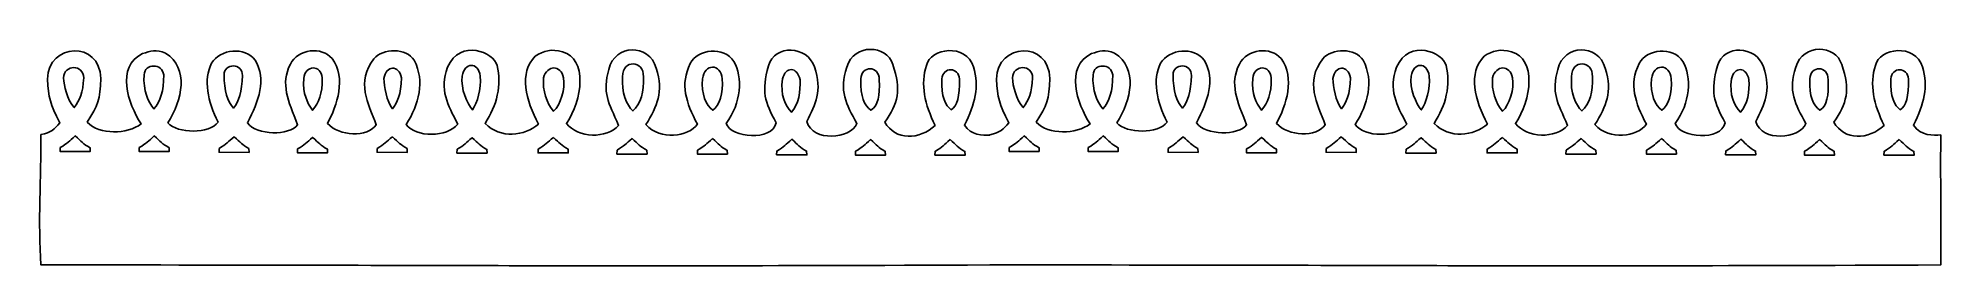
# Model space of a CAD drawing. Header units: centimetres. Extents: x -9.7 to 9.7, y -1.1 to 1.2.
import ezdxf

# ---------------------------------------------------------------- set-up
doc = ezdxf.new("R2010")
doc.units = ezdxf.units.CM
doc.header["$MEASUREMENT"] = 0
doc.layers.add('Layer 1', color=7, linetype='Continuous')

msp = doc.modelspace()

# ---------------------------------------------------------------- linework, layer by layer
at = {"layer": 'Layer 1', "color": 16}
for points, knots in [([(-1.21761, 1.09913), (-1.31772, 1.09731), (-1.42005, 1.04003), (-1.45739, 0.91971), (-1.45739, 0.91971), (-1.53759, 0.67708), (-1.46342, 0.54403), (-1.35404, 0.34589), (-1.35404, 0.34589), (-1.41943, 0.18828), (-1.80305, 0.15433), (-1.86336, 0.36656), (-1.86336, 0.36656), (-1.7729, 0.54693), (-1.70377, 0.66873), (-1.78398, 0.92219), (-1.78398, 0.92219), (-1.86179, 1.13594), (-2.18811, 1.15562), (-2.25362, 0.93046), (-2.25362, 0.93046), (-2.32184, 0.66999), (-2.29341, 0.56935), (-2.17424, 0.35251), (-2.17424, 0.35251), (-2.2171, 0.16495), (-2.63013, 0.19705), (-2.68356, 0.34755), (-2.68356, 0.34755), (-2.52672, 0.55231), (-2.51205, 0.81711), (-2.60418, 0.97511), (-2.60418, 0.97511), (-2.70411, 1.13436), (-2.9727, 1.1036), (-3.04736, 0.95444), (-3.04736, 0.95444), (-3.1526, 0.73983), (-3.08973, 0.56038), (-2.9746, 0.34011), (-2.9746, 0.34011), (-3.0666, 0.20505), (-3.35048, 0.17498), (-3.49633, 0.33432), (-3.49633, 0.33432), (-3.38305, 0.53033), (-3.31559, 0.65768), (-3.39132, 0.90896), (-3.39132, 0.90896), (-3.46756, 1.1601), (-3.8129, 1.15384), (-3.87418, 0.89573), (-3.87418, 0.89573), (-3.94206, 0.6583), (-3.87655, 0.56104), (-3.77496, 0.32688), (-3.77496, 0.32688), (-3.89107, 0.18957), (-4.19249, 0.19434), (-4.30413, 0.34755), (-4.30413, 0.34755), (-4.13871, 0.58049), (-4.08933, 1.00763), (-4.34547, 1.07433), (-4.34547, 1.07433), (-4.45335, 1.10576), (-4.53671, 1.08708), (-4.6208, 1.02885), (-4.6208, 1.02885), (-4.79059, 0.86104), (-4.71644, 0.57849), (-4.58855, 0.34011), (-4.58855, 0.34011), (-4.72933, 0.21972), (-4.9751, 0.18657), (-5.13012, 0.34755), (-5.13012, 0.34755), (-5.01161, 0.52774), (-4.95907, 0.73861), (-5.00858, 0.93542), (-5.00858, 0.93542), (-5.03997, 1.0676), (-5.37819, 1.21353), (-5.51377, 0.9164), (-5.51377, 0.9164), (-5.59548, 0.69082), (-5.51207, 0.53764), (-5.40876, 0.3401), (-5.40876, 0.3401), (-5.51462, 0.20295), (-5.83414, 0.20243), (-5.93131, 0.33431), (-5.93131, 0.33431), (-5.80223, 0.55013), (-5.74018, 0.76674), (-5.84945, 0.98833), (-5.84945, 0.98833), (-5.93102, 1.11672), (-6.16918, 1.11151), (-6.26038, 1.00321), (-6.26038, 1.00321), (-6.44264, 0.76779), (-6.31818, 0.55086), (-6.23558, 0.33348), (-6.23558, 0.33348), (-6.32173, 0.20333), (-6.61605, 0.21452), (-6.73167, 0.34754), (-6.73167, 0.34754), (-6.63346, 0.53109), (-6.53811, 0.80457), (-6.68537, 1.00652), (-6.68537, 1.00652), (-6.78797, 1.13032), (-7.03112, 1.10398), (-7.1087, 0.94864), (-7.1087, 0.94864), (-7.21109, 0.74639), (-7.13235, 0.58028), (-7.03511, 0.33348), (-7.03511, 0.33348), (-7.11917, 0.21891), (-7.45038, 0.22408), (-7.54443, 0.3525), (-7.54443, 0.3525), (-7.42903, 0.57824), (-7.3458, 0.78984), (-7.46671, 0.98833), (-7.46671, 0.98833), (-7.5675, 1.1317), (-7.82326, 1.10192), (-7.90823, 0.95856), (-7.90823, 0.95856), (-7.99375, 0.78943), (-7.9495, 0.57275), (-7.84208, 0.35829), (-7.84208, 0.35829), (-7.92919, 0.24201), (-8.25511, 0.24007), (-8.35223, 0.35333), (-8.35223, 0.35333), (-8.20618, 0.58122), (-8.13498, 0.90913), (-8.37538, 1.05861), (-8.37538, 1.05861), (-8.47182, 1.10496), (-8.53059, 1.08101), (-8.6102, 1.0553), (-8.6102, 1.0553), (-8.88396, 0.9214), (-8.75917, 0.55007), (-8.62426, 0.34258), (-8.62426, 0.34258), (-8.76367, 0.23654), (-9.04898, 0.22651), (-9.17079, 0.35994), (-9.17079, 0.35994), (-9.0628, 0.53551), (-9.03804, 0.58629), (-9.03519, 0.80394), (-9.03519, 0.80394), (-9.03847, 1.18837), (-9.56807, 1.16911), (-9.57593, 0.7965), (-9.57593, 0.7965), (-9.56512, 0.60518), (-9.55016, 0.55044), (-9.44942, 0.3525), (-9.44942, 0.3525), (-9.51139, 0.28468), (-9.53121, 0.25785), (-9.64207, 0.23261), (-9.64207, 0.23261), (-9.64207, -0.1924), (-9.67122, -0.66814), (-9.64207, -1.09031), (-9.64207, -1.09031), (-4.88617, -1.09031), (-4.92709, -1.11038), (-0.00297, -1.09031), (-0.00297, -1.09031), (0.00389, -1.09031), (0.00838, -1.09031), (0.01522, -1.09031), (0.01522, -1.09031), (4.75705, -1.09036), (4.71665, -1.11049), (9.65432, -1.09031), (9.65432, -1.09031), (9.65677, -0.45317), (9.6525, -0.44482), (9.65432, 0.2293), (9.65432, 0.2293), (9.58099, 0.22652), (9.45231, 0.21446), (9.37733, 0.32852), (9.37733, 0.32852), (9.48598, 0.54641), (9.53272, 0.71777), (9.46911, 0.92218), (9.46911, 0.92218), (9.39712, 1.16124), (9.02854, 1.11536), (8.99286, 0.93458), (8.99286, 0.93458), (8.92615, 0.75072), (8.97645, 0.5338), (9.07968, 0.32687), (9.07968, 0.32687), (8.92444, 0.17977), (8.673, 0.16906), (8.56953, 0.35994), (8.56953, 0.35994), (8.69895, 0.54606), (8.74205, 0.68912), (8.64891, 0.94368), (8.64891, 0.94368), (8.59048, 1.1498), (8.25643, 1.16035), (8.18176, 0.9197), (8.18176, 0.9197), (8.10156, 0.67707), (8.17573, 0.54402), (8.28511, 0.34588), (8.28511, 0.34588), (8.21972, 0.18827), (7.8361, 0.15432), (7.77579, 0.36655), (7.77579, 0.36655), (7.86625, 0.54692), (7.93538, 0.66872), (7.85517, 0.92218), (7.85517, 0.92218), (7.77736, 1.13593), (7.45104, 1.15561), (7.38553, 0.93045), (7.38553, 0.93045), (7.31731, 0.66998), (7.34574, 0.56934), (7.46491, 0.3525), (7.46491, 0.3525), (7.42205, 0.16494), (7.00902, 0.19704), (6.95559, 0.34754), (6.95559, 0.34754), (7.11243, 0.5523), (7.1271, 0.8171), (7.03497, 0.9751), (7.03497, 0.9751), (6.93504, 1.13435), (6.66562, 1.10359), (6.59097, 0.95443), (6.59097, 0.95443), (6.48573, 0.73982), (6.54942, 0.56037), (6.66456, 0.3401), (6.66456, 0.3401), (6.57256, 0.20504), (6.28868, 0.17497), (6.14283, 0.33431), (6.14283, 0.33431), (6.25611, 0.53032), (6.32357, 0.65767), (6.24784, 0.90895), (6.24784, 0.90895), (6.1716, 1.16009), (5.82626, 1.15383), (5.76498, 0.89572), (5.76498, 0.89572), (5.6971, 0.65829), (5.76261, 0.56103), (5.8642, 0.32687), (5.8642, 0.32687), (5.74809, 0.18956), (5.44667, 0.19433), (5.33503, 0.34754), (5.33503, 0.34754), (5.50045, 0.58048), (5.54983, 1.00762), (5.29369, 1.07432), (5.29369, 1.07432), (5.18581, 1.10575), (5.10162, 1.08707), (5.01753, 1.02884), (5.01753, 1.02884), (4.84774, 0.86103), (4.92272, 0.57848), (5.0506, 0.3401), (5.0506, 0.3401), (4.90981, 0.21971), (4.66405, 0.18656), (4.50903, 0.34754), (4.50903, 0.34754), (4.62754, 0.52773), (4.68008, 0.7386), (4.63057, 0.93541), (4.63057, 0.93541), (4.59918, 1.06759), (4.26096, 1.21352), (4.12538, 0.91639), (4.12538, 0.91639), (4.04367, 0.69081), (4.12708, 0.53763), (4.23039, 0.34009), (4.23039, 0.34009), (4.12453, 0.20294), (3.80501, 0.20242), (3.70784, 0.3343), (3.70784, 0.3343), (3.83692, 0.55012), (3.89897, 0.76673), (3.7897, 0.98832), (3.7897, 0.98832), (3.70813, 1.11671), (3.46915, 1.1115), (3.37794, 1.0032), (3.37794, 1.0032), (3.19568, 0.76778), (3.32097, 0.55085), (3.40357, 0.33347), (3.40357, 0.33347), (3.31742, 0.20332), (3.0231, 0.21451), (2.90748, 0.34753), (2.90748, 0.34753), (3.00569, 0.53108), (3.10104, 0.80456), (2.95378, 1.00651), (2.95378, 1.00651), (2.85118, 1.13031), (2.60803, 1.10397), (2.53045, 0.94863), (2.53045, 0.94863), (2.42806, 0.74638), (2.5068, 0.58027), (2.60404, 0.33347), (2.60404, 0.33347), (2.51998, 0.2189), (2.18877, 0.22407), (2.09472, 0.35249), (2.09472, 0.35249), (2.21012, 0.57823), (2.29335, 0.78983), (2.17244, 0.98832), (2.17244, 0.98832), (2.07165, 1.13169), (1.81589, 1.10191), (1.73092, 0.95855), (1.73092, 0.95855), (1.6454, 0.78942), (1.68965, 0.57274), (1.79707, 0.35828), (1.79707, 0.35828), (1.70996, 0.242), (1.38404, 0.24006), (1.28692, 0.35332), (1.28692, 0.35332), (1.43297, 0.58121), (1.50417, 0.90912), (1.26377, 1.0586), (1.26377, 1.0586), (1.16733, 1.10495), (1.10856, 1.081), (1.02895, 1.05529), (1.02895, 1.05529), (0.75519, 0.92139), (0.87998, 0.55006), (1.01489, 0.34257), (1.01489, 0.34257), (0.87548, 0.23653), (0.59017, 0.2265), (0.46836, 0.35993), (0.46836, 0.35993), (0.57635, 0.5355), (0.60111, 0.58628), (0.60396, 0.80393), (0.60396, 0.80393), (0.60068, 1.18836), (0.07108, 1.1691), (0.06322, 0.79649), (0.06322, 0.79649), (0.07403, 0.60517), (0.08899, 0.55043), (0.18972, 0.35249), (0.18972, 0.35249), (0.12775, 0.28467), (0.10793, 0.25784), (-0.00293, 0.2326), (-0.00293, 0.2326), (-0.00293, 0.23125), (-0.00293, 0.22982), (-0.00293, 0.22847), (-0.00293, 0.22847), (-0.07788, 0.22533), (-0.19247, 0.22316), (-0.26173, 0.32852), (-0.26173, 0.32852), (-0.15308, 0.54641), (-0.10634, 0.71777), (-0.16995, 0.92218), (-0.16995, 0.92218), (-0.24194, 1.16124), (-0.61052, 1.11536), (-0.6462, 0.93458), (-0.6462, 0.93458), (-0.71291, 0.75072), (-0.66261, 0.5338), (-0.55938, 0.32687), (-0.55938, 0.32687), (-0.71462, 0.17977), (-0.96606, 0.16906), (-1.06953, 0.35994), (-1.06953, 0.35994), (-0.94011, 0.54606), (-0.89701, 0.68912), (-0.99015, 0.94368), (-0.99015, 0.94368), (-1.01936, 1.04674), (-1.11741, 1.10094), (-1.21753, 1.09912), (-1.21753, 1.09912), (-1.21753, 1.09912), (-1.21761, 1.09913), (-1.21761, 1.09913)], [0, 0, 0, 0, 0.00934579, 0.00934579, 0.00934579, 0.00934579, 0.01869159, 0.01869159, 0.01869159, 0.01869159, 0.02803738, 0.02803738, 0.02803738, 0.02803738, 0.03738318, 0.03738318, 0.03738318, 0.03738318, 0.04672897, 0.04672897, 0.04672897, 0.04672897, 0.05607477, 0.05607477, 0.05607477, 0.05607477, 0.06542056, 0.06542056, 0.06542056, 0.06542056, 0.07476636, 0.07476636, 0.07476636, 0.07476636, 0.08411215, 0.08411215, 0.08411215, 0.08411215, 0.09345794, 0.09345794, 0.09345794, 0.09345794, 0.10280374, 0.10280374, 0.10280374, 0.10280374, 0.11214953, 0.11214953, 0.11214953, 0.11214953, 0.12149533, 0.12149533, 0.12149533, 0.12149533, 0.13084112, 0.13084112, 0.13084112, 0.13084112, 0.14018692, 0.14018692, 0.14018692, 0.14018692, 0.14953271, 0.14953271, 0.14953271, 0.14953271, 0.1588785, 0.1588785, 0.1588785, 0.1588785, 0.1682243, 0.1682243, 0.1682243, 0.1682243, 0.17757009, 0.17757009, 0.17757009, 0.17757009, 0.18691589, 0.18691589, 0.18691589, 0.18691589, 0.19626168, 0.19626168, 0.19626168, 0.19626168, 0.20560748, 0.20560748, 0.20560748, 0.20560748, 0.21495327, 0.21495327, 0.21495327, 0.21495327, 0.22429907, 0.22429907, 0.22429907, 0.22429907, 0.23364486, 0.23364486, 0.23364486, 0.23364486, 0.24299065, 0.24299065, 0.24299065, 0.24299065, 0.25233645, 0.25233645, 0.25233645, 0.25233645, 0.26168224, 0.26168224, 0.26168224, 0.26168224, 0.27102804, 0.27102804, 0.27102804, 0.27102804, 0.28037383, 0.28037383, 0.28037383, 0.28037383, 0.28971963, 0.28971963, 0.28971963, 0.28971963, 0.29906542, 0.29906542, 0.29906542, 0.29906542, 0.30841121, 0.30841121, 0.30841121, 0.30841121, 0.31775701, 0.31775701, 0.31775701, 0.31775701, 0.3271028, 0.3271028, 0.3271028, 0.3271028, 0.3364486, 0.3364486, 0.3364486, 0.3364486, 0.34579439, 0.34579439, 0.34579439, 0.34579439, 0.35514019, 0.35514019, 0.35514019, 0.35514019, 0.36448598, 0.36448598, 0.36448598, 0.36448598, 0.37383178, 0.37383178, 0.37383178, 0.37383178, 0.38317757, 0.38317757, 0.38317757, 0.38317757, 0.39252336, 0.39252336, 0.39252336, 0.39252336, 0.40186916, 0.40186916, 0.40186916, 0.40186916, 0.41121495, 0.41121495, 0.41121495, 0.41121495, 0.42056075, 0.42056075, 0.42056075, 0.42056075, 0.42990654, 0.42990654, 0.42990654, 0.42990654, 0.43925234, 0.43925234, 0.43925234, 0.43925234, 0.44859813, 0.44859813, 0.44859813, 0.44859813, 0.45794393, 0.45794393, 0.45794393, 0.45794393, 0.46728972, 0.46728972, 0.46728972, 0.46728972, 0.47663551, 0.47663551, 0.47663551, 0.47663551, 0.48598131, 0.48598131, 0.48598131, 0.48598131, 0.4953271, 0.4953271, 0.4953271, 0.4953271, 0.5046729, 0.5046729, 0.5046729, 0.5046729, 0.51401869, 0.51401869, 0.51401869, 0.51401869, 0.52336449, 0.52336449, 0.52336449, 0.52336449, 0.53271028, 0.53271028, 0.53271028, 0.53271028, 0.54205607, 0.54205607, 0.54205607, 0.54205607, 0.55140187, 0.55140187, 0.55140187, 0.55140187, 0.56074766, 0.56074766, 0.56074766, 0.56074766, 0.57009346, 0.57009346, 0.57009346, 0.57009346, 0.57943925, 0.57943925, 0.57943925, 0.57943925, 0.58878505, 0.58878505, 0.58878505, 0.58878505, 0.59813084, 0.59813084, 0.59813084, 0.59813084, 0.60747664, 0.60747664, 0.60747664, 0.60747664, 0.61682243, 0.61682243, 0.61682243, 0.61682243, 0.62616822, 0.62616822, 0.62616822, 0.62616822, 0.63551402, 0.63551402, 0.63551402, 0.63551402, 0.64485981, 0.64485981, 0.64485981, 0.64485981, 0.65420561, 0.65420561, 0.65420561, 0.65420561, 0.6635514, 0.6635514, 0.6635514, 0.6635514, 0.6728972, 0.6728972, 0.6728972, 0.6728972, 0.68224299, 0.68224299, 0.68224299, 0.68224299, 0.69158879, 0.69158879, 0.69158879, 0.69158879, 0.70093458, 0.70093458, 0.70093458, 0.70093458, 0.71028037, 0.71028037, 0.71028037, 0.71028037, 0.71962617, 0.71962617, 0.71962617, 0.71962617, 0.72897196, 0.72897196, 0.72897196, 0.72897196, 0.73831776, 0.73831776, 0.73831776, 0.73831776, 0.74766355, 0.74766355, 0.74766355, 0.74766355, 0.75700935, 0.75700935, 0.75700935, 0.75700935, 0.76635514, 0.76635514, 0.76635514, 0.76635514, 0.77570093, 0.77570093, 0.77570093, 0.77570093, 0.78504673, 0.78504673, 0.78504673, 0.78504673, 0.79439252, 0.79439252, 0.79439252, 0.79439252, 0.80373832, 0.80373832, 0.80373832, 0.80373832, 0.81308411, 0.81308411, 0.81308411, 0.81308411, 0.82242991, 0.82242991, 0.82242991, 0.82242991, 0.8317757, 0.8317757, 0.8317757, 0.8317757, 0.8411215, 0.8411215, 0.8411215, 0.8411215, 0.85046729, 0.85046729, 0.85046729, 0.85046729, 0.85981308, 0.85981308, 0.85981308, 0.85981308, 0.86915888, 0.86915888, 0.86915888, 0.86915888, 0.87850467, 0.87850467, 0.87850467, 0.87850467, 0.88785047, 0.88785047, 0.88785047, 0.88785047, 0.89719626, 0.89719626, 0.89719626, 0.89719626, 0.90654206, 0.90654206, 0.90654206, 0.90654206, 0.91588785, 0.91588785, 0.91588785, 0.91588785, 0.92523364, 0.92523364, 0.92523364, 0.92523364, 0.93457944, 0.93457944, 0.93457944, 0.93457944, 0.94392523, 0.94392523, 0.94392523, 0.94392523, 0.95327103, 0.95327103, 0.95327103, 0.95327103, 0.96261682, 0.96261682, 0.96261682, 0.96261682, 0.97196262, 0.97196262, 0.97196262, 0.97196262, 0.98130841, 0.98130841, 0.98130841, 0.98130841, 1, 1, 1, 1]), ([(-9.30807, 0.9131), (-9.25812, 0.91256), (-9.20861, 0.87755), (-9.2072, 0.81057), (-9.2072, 0.81057), (-9.21537, 0.65219), (-9.24812, 0.58771), (-9.30394, 0.50713), (-9.30394, 0.50713), (-9.37519, 0.5861), (-9.40884, 0.73126), (-9.41308, 0.80892), (-9.41308, 0.80892), (-9.40897, 0.87985), (-9.35803, 0.91364), (-9.30807, 0.9131)], [0, 0, 0, 0, 0.2, 0.2, 0.2, 0.2, 0.4, 0.4, 0.4, 0.4, 0.6, 0.6, 0.6, 0.6, 1, 1, 1, 1]), ([(-8.49613, 0.92963), (-8.44815, 0.9295), (-8.39982, 0.89934), (-8.39526, 0.83868), (-8.39526, 0.83868), (-8.39081, 0.67715), (-8.43235, 0.56585), (-8.49448, 0.49472), (-8.49448, 0.49472), (-8.55627, 0.56422), (-8.6029, 0.68067), (-8.59453, 0.84033), (-8.59453, 0.84033), (-8.592, 0.90022), (-8.54412, 0.92977), (-8.49614, 0.92963), (-8.49614, 0.92963), (-8.49614, 0.92963), (-8.49613, 0.92963), (-8.49613, 0.92963)], [0, 0, 0, 0, 0.16666667, 0.16666667, 0.16666667, 0.16666667, 0.33333333, 0.33333333, 0.33333333, 0.33333333, 0.5, 0.5, 0.5, 0.5, 0.66666667, 0.66666667, 0.66666667, 0.66666667, 1, 1, 1, 1]), ([(-7.68667, 0.93046), (-7.63911, 0.92966), (-7.59257, 0.89688), (-7.59572, 0.83207), (-7.59572, 0.83207), (-7.60401, 0.67447), (-7.62794, 0.56469), (-7.68502, 0.50299), (-7.68502, 0.50299), (-7.74578, 0.56839), (-7.78186, 0.67662), (-7.78176, 0.84033), (-7.78176, 0.84033), (-7.78247, 0.90068), (-7.73424, 0.93125), (-7.68668, 0.93045), (-7.68668, 0.93045), (-7.68668, 0.93045), (-7.68667, 0.93046), (-7.68667, 0.93046)], [0, 0, 0, 0, 0.16666667, 0.16666667, 0.16666667, 0.16666667, 0.33333333, 0.33333333, 0.33333333, 0.33333333, 0.5, 0.5, 0.5, 0.5, 0.66666667, 0.66666667, 0.66666667, 0.66666667, 1, 1, 1, 1]), ([(-6.87721, 0.90979), (-6.8339, 0.91054), (-6.79102, 0.87686), (-6.78378, 0.80809), (-6.78378, 0.80809), (-6.78249, 0.64025), (-6.81772, 0.56358), (-6.883, 0.47984), (-6.883, 0.47984), (-6.94159, 0.56446), (-6.98104, 0.64097), (-6.97312, 0.80313), (-6.97312, 0.80313), (-6.96426, 0.87384), (-6.92052, 0.90904), (-6.87721, 0.90979)], [0, 0, 0, 0, 0.2, 0.2, 0.2, 0.2, 0.4, 0.4, 0.4, 0.4, 0.6, 0.6, 0.6, 0.6, 1, 1, 1, 1]), ([(-6.07106, 0.90814), (-6.03211, 0.90914), (-5.99257, 0.87602), (-5.98094, 0.80809), (-5.98094, 0.80809), (-5.97965, 0.64025), (-6.02786, 0.55406), (-6.07106, 0.49555), (-6.07106, 0.49555), (-6.13096, 0.56215), (-6.1536, 0.72661), (-6.15788, 0.80313), (-6.15788, 0.80313), (-6.14838, 0.87202), (-6.11002, 0.90714), (-6.07106, 0.90814)], [0, 0, 0, 0, 0.2, 0.2, 0.2, 0.2, 0.4, 0.4, 0.4, 0.4, 0.6, 0.6, 0.6, 0.6, 1, 1, 1, 1]), ([(-5.27152, 0.93625), (-5.2308, 0.93781), (-5.19018, 0.90313), (-5.17974, 0.82628), (-5.17974, 0.82628), (-5.16969, 0.69407), (-5.20751, 0.5568), (-5.25994, 0.48398), (-5.25994, 0.48398), (-5.31124, 0.54623), (-5.38149, 0.69577), (-5.36247, 0.82794), (-5.36247, 0.82794), (-5.35305, 0.89692), (-5.31224, 0.9347), (-5.27152, 0.93625)], [0, 0, 0, 0, 0.2, 0.2, 0.2, 0.2, 0.4, 0.4, 0.4, 0.4, 0.6, 0.6, 0.6, 0.6, 1, 1, 1, 1]), ([(-4.4323, 0.90979), (-4.38908, 0.9099), (-4.34671, 0.87661), (-4.33391, 0.80809), (-4.33391, 0.80809), (-4.3155, 0.70071), (-4.36404, 0.53497), (-4.43478, 0.47075), (-4.43478, 0.47075), (-4.50616, 0.54733), (-4.54882, 0.68529), (-4.53648, 0.80892), (-4.53648, 0.80892), (-4.5198, 0.87588), (-4.47552, 0.90969), (-4.4323, 0.90979)], [0, 0, 0, 0, 0.2, 0.2, 0.2, 0.2, 0.4, 0.4, 0.4, 0.4, 0.6, 0.6, 0.6, 0.6, 1, 1, 1, 1]), ([(-3.62614, 0.95113), (-3.57235, 0.94994), (-3.51927, 0.90564), (-3.52196, 0.82049), (-3.52196, 0.82049), (-3.51195, 0.66931), (-3.55299, 0.54407), (-3.62862, 0.47322), (-3.62862, 0.47322), (-3.69558, 0.53558), (-3.74911, 0.65799), (-3.73363, 0.82131), (-3.73363, 0.82131), (-3.73445, 0.91009), (-3.67993, 0.95231), (-3.62614, 0.95112), (-3.62614, 0.95112), (-3.62614, 0.95112), (-3.62614, 0.95113), (-3.62614, 0.95113)], [0, 0, 0, 0, 0.16666667, 0.16666667, 0.16666667, 0.16666667, 0.33333333, 0.33333333, 0.33333333, 0.33333333, 0.5, 0.5, 0.5, 0.5, 0.66666667, 0.66666667, 0.66666667, 0.66666667, 1, 1, 1, 1]), ([(-2.82082, 0.91806), (-2.77415, 0.91854), (-2.72775, 0.87942), (-2.72243, 0.79982), (-2.72243, 0.79982), (-2.7068, 0.65579), (-2.75018, 0.52876), (-2.81834, 0.47984), (-2.81834, 0.47984), (-2.88275, 0.52632), (-2.9386, 0.65023), (-2.92087, 0.79817), (-2.92087, 0.79817), (-2.91418, 0.87786), (-2.8675, 0.91758), (-2.82082, 0.91806)], [0, 0, 0, 0, 0.2, 0.2, 0.2, 0.2, 0.4, 0.4, 0.4, 0.4, 0.6, 0.6, 0.6, 0.6, 1, 1, 1, 1]), ([(-2.02045, 0.89325), (-1.98311, 0.89216), (-1.9457, 0.85812), (-1.93198, 0.79072), (-1.93198, 0.79072), (-1.92578, 0.67748), (-1.94509, 0.53416), (-2.0188, 0.46082), (-2.0188, 0.46082), (-2.08272, 0.52938), (-2.13426, 0.63445), (-2.10892, 0.79816), (-2.10892, 0.79816), (-2.09506, 0.86247), (-2.05779, 0.89433), (-2.02045, 0.89324), (-2.02045, 0.89324), (-2.02045, 0.89324), (-2.02045, 0.89325), (-2.02045, 0.89325)], [0, 0, 0, 0, 0.16666667, 0.16666667, 0.16666667, 0.16666667, 0.33333333, 0.33333333, 0.33333333, 0.33333333, 0.5, 0.5, 0.5, 0.5, 0.66666667, 0.66666667, 0.66666667, 0.66666667, 1, 1, 1, 1]), ([(-1.21926, 0.90152), (-1.17234, 0.90078), (-1.12574, 0.86474), (-1.12748, 0.79073), (-1.12748, 0.79073), (-1.1198, 0.62476), (-1.13903, 0.53109), (-1.21099, 0.48067), (-1.21099, 0.48067), (-1.27919, 0.533), (-1.32067, 0.61139), (-1.31352, 0.79817), (-1.31352, 0.79817), (-1.31365, 0.86741), (-1.26618, 0.90227), (-1.21926, 0.90152)], [0, 0, 0, 0, 0.2, 0.2, 0.2, 0.2, 0.4, 0.4, 0.4, 0.4, 0.6, 0.6, 0.6, 0.6, 1, 1, 1, 1]), ([(-0.40071, 0.8916), (-0.35733, 0.89136), (-0.31477, 0.85929), (-0.31141, 0.79652), (-0.31141, 0.79652), (-0.30706, 0.6273), (-0.33604, 0.51743), (-0.39575, 0.48646), (-0.39575, 0.48646), (-0.45251, 0.52481), (-0.50006, 0.61908), (-0.49166, 0.79817), (-0.49166, 0.79817), (-0.48792, 0.86084), (-0.44409, 0.89184), (-0.40071, 0.8916)], [0, 0, 0, 0, 0.2, 0.2, 0.2, 0.2, 0.4, 0.4, 0.4, 0.4, 0.6, 0.6, 0.6, 0.6, 1, 1, 1, 1]), ([(0.33103, 0.9131), (0.38098, 0.91256), (0.42967, 0.87755), (0.43108, 0.81057), (0.43108, 0.81057), (0.42291, 0.65219), (0.39099, 0.58771), (0.33517, 0.50713), (0.33517, 0.50713), (0.26391, 0.5861), (0.23027, 0.73126), (0.22603, 0.80892), (0.22603, 0.80892), (0.23014, 0.87985), (0.28109, 0.91364), (0.33104, 0.9131), (0.33104, 0.9131), (0.33104, 0.9131), (0.33103, 0.9131), (0.33103, 0.9131)], [0, 0, 0, 0, 0.16666667, 0.16666667, 0.16666667, 0.16666667, 0.33333333, 0.33333333, 0.33333333, 0.33333333, 0.5, 0.5, 0.5, 0.5, 0.66666667, 0.66666667, 0.66666667, 0.66666667, 1, 1, 1, 1]), ([(1.14297, 0.92963), (1.19095, 0.9295), (1.23928, 0.89934), (1.24384, 0.83868), (1.24384, 0.83868), (1.24829, 0.67715), (1.20675, 0.56585), (1.14462, 0.49472), (1.14462, 0.49472), (1.08283, 0.56422), (1.0362, 0.68067), (1.04457, 0.84033), (1.04457, 0.84033), (1.0471, 0.90022), (1.09498, 0.92977), (1.14296, 0.92963), (1.14296, 0.92963), (1.14296, 0.92963), (1.14297, 0.92963), (1.14297, 0.92963)], [0, 0, 0, 0, 0.16666667, 0.16666667, 0.16666667, 0.16666667, 0.33333333, 0.33333333, 0.33333333, 0.33333333, 0.5, 0.5, 0.5, 0.5, 0.66666667, 0.66666667, 0.66666667, 0.66666667, 1, 1, 1, 1]), ([(1.95243, 0.93046), (1.99999, 0.92966), (2.04653, 0.89688), (2.04338, 0.83207), (2.04338, 0.83207), (2.03509, 0.67447), (2.01033, 0.56469), (1.95326, 0.50299), (1.95326, 0.50299), (1.8925, 0.56839), (1.85725, 0.67662), (1.85735, 0.84033), (1.85735, 0.84033), (1.85664, 0.90068), (1.90487, 0.93125), (1.95243, 0.93045), (1.95243, 0.93045), (1.95243, 0.93045), (1.95243, 0.93046), (1.95243, 0.93046)], [0, 0, 0, 0, 0.16666667, 0.16666667, 0.16666667, 0.16666667, 0.33333333, 0.33333333, 0.33333333, 0.33333333, 0.5, 0.5, 0.5, 0.5, 0.66666667, 0.66666667, 0.66666667, 0.66666667, 1, 1, 1, 1]), ([(2.76189, 0.90979), (2.8052, 0.91054), (2.84808, 0.87686), (2.85532, 0.80809), (2.85532, 0.80809), (2.85661, 0.64025), (2.82055, 0.56358), (2.75527, 0.47984), (2.75527, 0.47984), (2.69668, 0.56446), (2.65806, 0.64097), (2.66597, 0.80313), (2.66597, 0.80313), (2.67483, 0.87384), (2.71857, 0.90904), (2.76188, 0.90979), (2.76188, 0.90979), (2.76188, 0.90979), (2.76189, 0.90979), (2.76189, 0.90979)], [0, 0, 0, 0, 0.16666667, 0.16666667, 0.16666667, 0.16666667, 0.33333333, 0.33333333, 0.33333333, 0.33333333, 0.5, 0.5, 0.5, 0.5, 0.66666667, 0.66666667, 0.66666667, 0.66666667, 1, 1, 1, 1]), ([(3.56804, 0.90814), (3.60699, 0.90914), (3.64653, 0.87602), (3.65816, 0.80809), (3.65816, 0.80809), (3.65945, 0.64025), (3.61124, 0.55406), (3.56804, 0.49555), (3.56804, 0.49555), (3.50814, 0.56215), (3.4855, 0.72661), (3.48122, 0.80313), (3.48122, 0.80313), (3.49072, 0.87202), (3.52908, 0.90714), (3.56804, 0.90814)], [0, 0, 0, 0, 0.2, 0.2, 0.2, 0.2, 0.4, 0.4, 0.4, 0.4, 0.6, 0.6, 0.6, 0.6, 1, 1, 1, 1]), ([(4.36675, 0.93625), (4.40747, 0.93781), (4.44892, 0.90313), (4.45935, 0.82628), (4.45935, 0.82628), (4.4694, 0.69407), (4.43075, 0.5568), (4.37832, 0.48398), (4.37832, 0.48398), (4.32702, 0.54623), (4.25759, 0.69577), (4.27662, 0.82794), (4.27662, 0.82794), (4.28604, 0.89692), (4.32603, 0.9347), (4.36674, 0.93625), (4.36674, 0.93625), (4.36674, 0.93625), (4.36675, 0.93625), (4.36675, 0.93625)], [0, 0, 0, 0, 0.16666667, 0.16666667, 0.16666667, 0.16666667, 0.33333333, 0.33333333, 0.33333333, 0.33333333, 0.5, 0.5, 0.5, 0.5, 0.66666667, 0.66666667, 0.66666667, 0.66666667, 1, 1, 1, 1]), ([(5.2068, 0.90979), (5.25002, 0.9099), (5.29239, 0.87661), (5.30519, 0.80809), (5.30519, 0.80809), (5.3236, 0.70071), (5.27506, 0.53497), (5.20432, 0.47075), (5.20432, 0.47075), (5.13294, 0.54733), (5.09028, 0.68529), (5.10262, 0.80892), (5.10262, 0.80892), (5.1193, 0.87588), (5.16358, 0.90969), (5.2068, 0.90979)], [0, 0, 0, 0, 0.2, 0.2, 0.2, 0.2, 0.4, 0.4, 0.4, 0.4, 0.6, 0.6, 0.6, 0.6, 1, 1, 1, 1]), ([(6.01213, 0.95113), (6.06592, 0.94994), (6.11983, 0.90564), (6.11714, 0.82049), (6.11714, 0.82049), (6.12715, 0.66931), (6.08611, 0.54407), (6.01048, 0.47322), (6.01048, 0.47322), (5.94352, 0.53558), (5.88999, 0.65799), (5.90547, 0.82131), (5.90547, 0.82131), (5.90465, 0.91009), (5.95834, 0.95231), (6.01213, 0.95112), (6.01213, 0.95112), (6.01213, 0.95112), (6.01213, 0.95113), (6.01213, 0.95113)], [0, 0, 0, 0, 0.16666667, 0.16666667, 0.16666667, 0.16666667, 0.33333333, 0.33333333, 0.33333333, 0.33333333, 0.5, 0.5, 0.5, 0.5, 0.66666667, 0.66666667, 0.66666667, 0.66666667, 1, 1, 1, 1]), ([(6.81828, 0.91806), (6.86495, 0.91854), (6.91135, 0.87942), (6.91667, 0.79982), (6.91667, 0.79982), (6.9323, 0.65579), (6.88892, 0.52876), (6.82076, 0.47984), (6.82076, 0.47984), (6.75635, 0.52632), (6.7005, 0.65023), (6.71823, 0.79817), (6.71823, 0.79817), (6.72492, 0.87786), (6.7716, 0.91758), (6.81828, 0.91806)], [0, 0, 0, 0, 0.2, 0.2, 0.2, 0.2, 0.4, 0.4, 0.4, 0.4, 0.6, 0.6, 0.6, 0.6, 1, 1, 1, 1]), ([(7.61865, 0.89325), (7.65599, 0.89216), (7.6934, 0.85812), (7.70712, 0.79072), (7.70712, 0.79072), (7.71332, 0.67748), (7.69401, 0.53416), (7.6203, 0.46082), (7.6203, 0.46082), (7.55638, 0.52938), (7.50484, 0.63445), (7.53018, 0.79816), (7.53018, 0.79816), (7.54404, 0.86247), (7.58131, 0.89433), (7.61865, 0.89324), (7.61865, 0.89324), (7.61865, 0.89324), (7.61865, 0.89325), (7.61865, 0.89325)], [0, 0, 0, 0, 0.16666667, 0.16666667, 0.16666667, 0.16666667, 0.33333333, 0.33333333, 0.33333333, 0.33333333, 0.5, 0.5, 0.5, 0.5, 0.66666667, 0.66666667, 0.66666667, 0.66666667, 1, 1, 1, 1]), ([(8.41984, 0.90152), (8.46676, 0.90078), (8.51254, 0.86474), (8.51079, 0.79073), (8.51079, 0.79073), (8.51847, 0.62476), (8.50007, 0.53109), (8.42811, 0.48067), (8.42811, 0.48067), (8.35991, 0.533), (8.31843, 0.61139), (8.32558, 0.79817), (8.32558, 0.79817), (8.32545, 0.86741), (8.37292, 0.90227), (8.41984, 0.90152)], [0, 0, 0, 0, 0.2, 0.2, 0.2, 0.2, 0.4, 0.4, 0.4, 0.4, 0.6, 0.6, 0.6, 0.6, 1, 1, 1, 1]), ([(9.23757, 0.8916), (9.28095, 0.89136), (9.32434, 0.85929), (9.32769, 0.79652), (9.32769, 0.79652), (9.33204, 0.6273), (9.30306, 0.51743), (9.24335, 0.48646), (9.24335, 0.48646), (9.18659, 0.52481), (9.13904, 0.61908), (9.14744, 0.79817), (9.14744, 0.79817), (9.15118, 0.86084), (9.19418, 0.89184), (9.23756, 0.8916), (9.23756, 0.8916), (9.23756, 0.8916), (9.23757, 0.8916), (9.23757, 0.8916)], [0, 0, 0, 0, 0.16666667, 0.16666667, 0.16666667, 0.16666667, 0.33333333, 0.33333333, 0.33333333, 0.33333333, 0.5, 0.5, 0.5, 0.5, 0.66666667, 0.66666667, 0.66666667, 0.66666667, 1, 1, 1, 1]), ([(-9.29319, 0.21939), (-9.22844, 0.16154), (-9.21457, 0.14025), (-9.14353, 0.10033), (-9.14353, 0.10033), (-9.14353, 0.10033), (-9.14188, 0.0623), (-9.14188, 0.0623), (-9.14188, 0.0623), (-9.14188, 0.0623), (-9.4478, 0.0623), (-9.4478, 0.0623), (-9.4478, 0.0623), (-9.4478, 0.0623), (-9.44697, 0.10116), (-9.44697, 0.10116), (-9.44697, 0.10116), (-9.37107, 0.14706), (-9.35725, 0.16545), (-9.29318, 0.2194), (-9.29318, 0.2194), (-9.29318, 0.2194), (-9.29319, 0.21939), (-9.29319, 0.21939)], [0, 0, 0, 0, 0.14285714, 0.14285714, 0.14285714, 0.14285714, 0.28571429, 0.28571429, 0.28571429, 0.28571429, 0.42857143, 0.42857143, 0.42857143, 0.42857143, 0.57142857, 0.57142857, 0.57142857, 0.57142857, 0.71428571, 0.71428571, 0.71428571, 0.71428571, 1, 1, 1, 1]), ([(-8.49034, 0.21939), (-8.4256, 0.16154), (-8.41173, 0.14025), (-8.34069, 0.10033), (-8.34069, 0.10033), (-8.34069, 0.10033), (-8.33821, 0.0623), (-8.33821, 0.0623), (-8.33821, 0.0623), (-8.33821, 0.0623), (-8.64496, 0.0623), (-8.64496, 0.0623), (-8.64496, 0.0623), (-8.64496, 0.0623), (-8.64413, 0.10116), (-8.64413, 0.10116), (-8.64413, 0.10116), (-8.56823, 0.14706), (-8.55441, 0.16545), (-8.49034, 0.2194), (-8.49034, 0.2194), (-8.49034, 0.2194), (-8.49034, 0.21939), (-8.49034, 0.21939)], [0, 0, 0, 0, 0.14285714, 0.14285714, 0.14285714, 0.14285714, 0.28571429, 0.28571429, 0.28571429, 0.28571429, 0.42857143, 0.42857143, 0.42857143, 0.42857143, 0.57142857, 0.57142857, 0.57142857, 0.57142857, 0.71428571, 0.71428571, 0.71428571, 0.71428571, 1, 1, 1, 1]), ([(-7.6784, 0.21112), (-7.61366, 0.15327), (-7.59979, 0.13115), (-7.52875, 0.09123), (-7.52875, 0.09123), (-7.52875, 0.09123), (-7.5271, 0.0532), (-7.5271, 0.0532), (-7.5271, 0.0532), (-7.5271, 0.0532), (-7.83302, 0.05403), (-7.83302, 0.05403), (-7.83302, 0.05403), (-7.83302, 0.05403), (-7.83219, 0.09206), (-7.83219, 0.09206), (-7.83219, 0.09206), (-7.75629, 0.13796), (-7.74247, 0.15718), (-7.6784, 0.21112)], [0, 0, 0, 0, 0.16666667, 0.16666667, 0.16666667, 0.16666667, 0.33333333, 0.33333333, 0.33333333, 0.33333333, 0.5, 0.5, 0.5, 0.5, 0.66666667, 0.66666667, 0.66666667, 0.66666667, 1, 1, 1, 1]), ([(-6.88217, 0.20534), (-6.81743, 0.14749), (-6.80356, 0.1262), (-6.73252, 0.08628), (-6.73252, 0.08628), (-6.73252, 0.08628), (-6.73087, 0.04825), (-6.73087, 0.04825), (-6.73087, 0.04825), (-6.73087, 0.04825), (-7.03679, 0.04825), (-7.03679, 0.04825), (-7.03679, 0.04825), (-7.03679, 0.04825), (-7.03596, 0.08711), (-7.03596, 0.08711), (-7.03596, 0.08711), (-6.96006, 0.13301), (-6.94624, 0.1514), (-6.88217, 0.20535), (-6.88217, 0.20535), (-6.88217, 0.20535), (-6.88217, 0.20534), (-6.88217, 0.20534)], [0, 0, 0, 0, 0.14285714, 0.14285714, 0.14285714, 0.14285714, 0.28571429, 0.28571429, 0.28571429, 0.28571429, 0.42857143, 0.42857143, 0.42857143, 0.42857143, 0.57142857, 0.57142857, 0.57142857, 0.57142857, 0.71428571, 0.71428571, 0.71428571, 0.71428571, 1, 1, 1, 1]), ([(-6.07271, 0.21112), (-6.00797, 0.15327), (-5.9941, 0.13115), (-5.92306, 0.09123), (-5.92306, 0.09123), (-5.92306, 0.09123), (-5.92058, 0.0532), (-5.92058, 0.0532), (-5.92058, 0.0532), (-5.92058, 0.0532), (-6.22733, 0.05403), (-6.22733, 0.05403), (-6.22733, 0.05403), (-6.22733, 0.05403), (-6.2265, 0.09206), (-6.2265, 0.09206), (-6.2265, 0.09206), (-6.1506, 0.13796), (-6.13678, 0.15718), (-6.07271, 0.21112)], [0, 0, 0, 0, 0.16666667, 0.16666667, 0.16666667, 0.16666667, 0.33333333, 0.33333333, 0.33333333, 0.33333333, 0.5, 0.5, 0.5, 0.5, 0.66666667, 0.66666667, 0.66666667, 0.66666667, 1, 1, 1, 1]), ([(-5.26243, 0.20203), (-5.19769, 0.14418), (-5.18382, 0.12289), (-5.11278, 0.08297), (-5.11278, 0.08297), (-5.11278, 0.08297), (-5.1103, 0.04494), (-5.1103, 0.04494), (-5.1103, 0.04494), (-5.1103, 0.04494), (-5.41705, 0.04494), (-5.41705, 0.04494), (-5.41705, 0.04494), (-5.41705, 0.04494), (-5.4154, 0.0838), (-5.4154, 0.0838), (-5.4154, 0.0838), (-5.3395, 0.1297), (-5.32651, 0.14809), (-5.26244, 0.20204), (-5.26244, 0.20204), (-5.26244, 0.20204), (-5.26243, 0.20203), (-5.26243, 0.20203)], [0, 0, 0, 0, 0.14285714, 0.14285714, 0.14285714, 0.14285714, 0.28571429, 0.28571429, 0.28571429, 0.28571429, 0.42857143, 0.42857143, 0.42857143, 0.42857143, 0.57142857, 0.57142857, 0.57142857, 0.57142857, 0.71428571, 0.71428571, 0.71428571, 0.71428571, 1, 1, 1, 1]), ([(-4.43726, 0.20451), (-4.37252, 0.14666), (-4.35865, 0.12537), (-4.28761, 0.08545), (-4.28761, 0.08545), (-4.28761, 0.08545), (-4.28513, 0.04659), (-4.28513, 0.04659), (-4.28513, 0.04659), (-4.28513, 0.04659), (-4.59188, 0.04742), (-4.59188, 0.04742), (-4.59188, 0.04742), (-4.59188, 0.04742), (-4.59105, 0.08545), (-4.59105, 0.08545), (-4.59105, 0.08545), (-4.51515, 0.13135), (-4.50133, 0.15057), (-4.43726, 0.20451)], [0, 0, 0, 0, 0.16666667, 0.16666667, 0.16666667, 0.16666667, 0.33333333, 0.33333333, 0.33333333, 0.33333333, 0.5, 0.5, 0.5, 0.5, 0.66666667, 0.66666667, 0.66666667, 0.66666667, 1, 1, 1, 1]), ([(0.34591, 0.21939), (0.41065, 0.16154), (0.42452, 0.14025), (0.49556, 0.10033), (0.49556, 0.10033), (0.49556, 0.10033), (0.49721, 0.0623), (0.49721, 0.0623), (0.49721, 0.0623), (0.49721, 0.0623), (0.19129, 0.0623), (0.19129, 0.0623), (0.19129, 0.0623), (0.19129, 0.0623), (0.19212, 0.10116), (0.19212, 0.10116), (0.19212, 0.10116), (0.26802, 0.14706), (0.28184, 0.16545), (0.34591, 0.2194), (0.34591, 0.2194), (0.34591, 0.2194), (0.34591, 0.21939), (0.34591, 0.21939)], [0, 0, 0, 0, 0.14285714, 0.14285714, 0.14285714, 0.14285714, 0.28571429, 0.28571429, 0.28571429, 0.28571429, 0.42857143, 0.42857143, 0.42857143, 0.42857143, 0.57142857, 0.57142857, 0.57142857, 0.57142857, 0.71428571, 0.71428571, 0.71428571, 0.71428571, 1, 1, 1, 1]), ([(1.14876, 0.21939), (1.2135, 0.16154), (1.22737, 0.14025), (1.29841, 0.10033), (1.29841, 0.10033), (1.29841, 0.10033), (1.30089, 0.0623), (1.30089, 0.0623), (1.30089, 0.0623), (1.30089, 0.0623), (0.99414, 0.0623), (0.99414, 0.0623), (0.99414, 0.0623), (0.99414, 0.0623), (0.99497, 0.10116), (0.99497, 0.10116), (0.99497, 0.10116), (1.07087, 0.14706), (1.08469, 0.16545), (1.14876, 0.2194), (1.14876, 0.2194), (1.14876, 0.2194), (1.14876, 0.21939), (1.14876, 0.21939)], [0, 0, 0, 0, 0.14285714, 0.14285714, 0.14285714, 0.14285714, 0.28571429, 0.28571429, 0.28571429, 0.28571429, 0.42857143, 0.42857143, 0.42857143, 0.42857143, 0.57142857, 0.57142857, 0.57142857, 0.57142857, 0.71428571, 0.71428571, 0.71428571, 0.71428571, 1, 1, 1, 1]), ([(1.9607, 0.21112), (2.02544, 0.15327), (2.03931, 0.13115), (2.11035, 0.09123), (2.11035, 0.09123), (2.11035, 0.09123), (2.112, 0.0532), (2.112, 0.0532), (2.112, 0.0532), (2.112, 0.0532), (1.80608, 0.05403), (1.80608, 0.05403), (1.80608, 0.05403), (1.80608, 0.05403), (1.80691, 0.09206), (1.80691, 0.09206), (1.80691, 0.09206), (1.88281, 0.13796), (1.89663, 0.15718), (1.9607, 0.21112)], [0, 0, 0, 0, 0.16666667, 0.16666667, 0.16666667, 0.16666667, 0.33333333, 0.33333333, 0.33333333, 0.33333333, 0.5, 0.5, 0.5, 0.5, 0.66666667, 0.66666667, 0.66666667, 0.66666667, 1, 1, 1, 1]), ([(2.75693, 0.20534), (2.82167, 0.14749), (2.83554, 0.1262), (2.90658, 0.08628), (2.90658, 0.08628), (2.90658, 0.08628), (2.90823, 0.04825), (2.90823, 0.04825), (2.90823, 0.04825), (2.90823, 0.04825), (2.60231, 0.04825), (2.60231, 0.04825), (2.60231, 0.04825), (2.60231, 0.04825), (2.60314, 0.08711), (2.60314, 0.08711), (2.60314, 0.08711), (2.67904, 0.13301), (2.69286, 0.1514), (2.75693, 0.20535), (2.75693, 0.20535), (2.75693, 0.20535), (2.75693, 0.20534), (2.75693, 0.20534)], [0, 0, 0, 0, 0.14285714, 0.14285714, 0.14285714, 0.14285714, 0.28571429, 0.28571429, 0.28571429, 0.28571429, 0.42857143, 0.42857143, 0.42857143, 0.42857143, 0.57142857, 0.57142857, 0.57142857, 0.57142857, 0.71428571, 0.71428571, 0.71428571, 0.71428571, 1, 1, 1, 1]), ([(3.56639, 0.21112), (3.63113, 0.15327), (3.645, 0.13115), (3.71604, 0.09123), (3.71604, 0.09123), (3.71604, 0.09123), (3.71852, 0.0532), (3.71852, 0.0532), (3.71852, 0.0532), (3.71852, 0.0532), (3.41177, 0.05403), (3.41177, 0.05403), (3.41177, 0.05403), (3.41177, 0.05403), (3.4126, 0.09206), (3.4126, 0.09206), (3.4126, 0.09206), (3.4885, 0.13796), (3.50232, 0.15718), (3.56639, 0.21112)], [0, 0, 0, 0, 0.16666667, 0.16666667, 0.16666667, 0.16666667, 0.33333333, 0.33333333, 0.33333333, 0.33333333, 0.5, 0.5, 0.5, 0.5, 0.66666667, 0.66666667, 0.66666667, 0.66666667, 1, 1, 1, 1]), ([(4.37667, 0.20203), (4.44141, 0.14418), (4.45528, 0.12289), (4.52632, 0.08297), (4.52632, 0.08297), (4.52632, 0.08297), (4.5288, 0.04494), (4.5288, 0.04494), (4.5288, 0.04494), (4.5288, 0.04494), (4.22205, 0.04494), (4.22205, 0.04494), (4.22205, 0.04494), (4.22205, 0.04494), (4.2237, 0.0838), (4.2237, 0.0838), (4.2237, 0.0838), (4.2996, 0.1297), (4.31259, 0.14809), (4.37666, 0.20204), (4.37666, 0.20204), (4.37666, 0.20204), (4.37667, 0.20203), (4.37667, 0.20203)], [0, 0, 0, 0, 0.14285714, 0.14285714, 0.14285714, 0.14285714, 0.28571429, 0.28571429, 0.28571429, 0.28571429, 0.42857143, 0.42857143, 0.42857143, 0.42857143, 0.57142857, 0.57142857, 0.57142857, 0.57142857, 0.71428571, 0.71428571, 0.71428571, 0.71428571, 1, 1, 1, 1]), ([(5.20184, 0.20451), (5.26658, 0.14666), (5.28045, 0.12537), (5.35149, 0.08545), (5.35149, 0.08545), (5.35149, 0.08545), (5.35397, 0.04659), (5.35397, 0.04659), (5.35397, 0.04659), (5.35397, 0.04659), (5.04722, 0.04742), (5.04722, 0.04742), (5.04722, 0.04742), (5.04722, 0.04742), (5.04805, 0.08545), (5.04805, 0.08545), (5.04805, 0.08545), (5.12395, 0.13135), (5.13777, 0.15057), (5.20184, 0.20451)], [0, 0, 0, 0, 0.16666667, 0.16666667, 0.16666667, 0.16666667, 0.33333333, 0.33333333, 0.33333333, 0.33333333, 0.5, 0.5, 0.5, 0.5, 0.66666667, 0.66666667, 0.66666667, 0.66666667, 1, 1, 1, 1]), ([(-3.63772, 0.19294), (-3.57298, 0.13509), (-3.55911, 0.1138), (-3.48807, 0.07388), (-3.48807, 0.07388), (-3.48807, 0.07388), (-3.48559, 0.03502), (-3.48559, 0.03502), (-3.48559, 0.03502), (-3.48559, 0.03502), (-3.79234, 0.03585), (-3.79234, 0.03585), (-3.79234, 0.03585), (-3.79234, 0.03585), (-3.79069, 0.07471), (-3.79069, 0.07471), (-3.79069, 0.07471), (-3.71479, 0.12061), (-3.70179, 0.139), (-3.63773, 0.19295), (-3.63773, 0.19295), (-3.63773, 0.19295), (-3.63772, 0.19294), (-3.63772, 0.19294)], [0, 0, 0, 0, 0.14285714, 0.14285714, 0.14285714, 0.14285714, 0.28571429, 0.28571429, 0.28571429, 0.28571429, 0.42857143, 0.42857143, 0.42857143, 0.42857143, 0.57142857, 0.57142857, 0.57142857, 0.57142857, 0.71428571, 0.71428571, 0.71428571, 0.71428571, 1, 1, 1, 1]), ([(-2.81999, 0.19294), (-2.75525, 0.13509), (-2.74138, 0.11297), (-2.67034, 0.07305), (-2.67034, 0.07305), (-2.67034, 0.07305), (-2.66869, 0.03502), (-2.66869, 0.03502), (-2.66869, 0.03502), (-2.66869, 0.03502), (-2.97461, 0.03502), (-2.97461, 0.03502), (-2.97461, 0.03502), (-2.97461, 0.03502), (-2.97378, 0.07388), (-2.97378, 0.07388), (-2.97378, 0.07388), (-2.89788, 0.11978), (-2.88406, 0.139), (-2.81999, 0.19294)], [0, 0, 0, 0, 0.16666667, 0.16666667, 0.16666667, 0.16666667, 0.33333333, 0.33333333, 0.33333333, 0.33333333, 0.5, 0.5, 0.5, 0.5, 0.66666667, 0.66666667, 0.66666667, 0.66666667, 1, 1, 1, 1]), ([(-2.01467, 0.1855), (-1.94993, 0.12765), (-1.93606, 0.10553), (-1.86502, 0.06561), (-1.86502, 0.06561), (-1.86502, 0.06561), (-1.86254, 0.02758), (-1.86254, 0.02758), (-1.86254, 0.02758), (-1.86254, 0.02758), (-2.16929, 0.02841), (-2.16929, 0.02841), (-2.16929, 0.02841), (-2.16929, 0.02841), (-2.16764, 0.06644), (-2.16764, 0.06644), (-2.16764, 0.06644), (-2.09174, 0.11234), (-2.07875, 0.13156), (-2.01468, 0.1855), (-2.01468, 0.1855), (-2.01468, 0.1855), (-2.01467, 0.1855), (-2.01467, 0.1855)], [0, 0, 0, 0, 0.14285714, 0.14285714, 0.14285714, 0.14285714, 0.28571429, 0.28571429, 0.28571429, 0.28571429, 0.42857143, 0.42857143, 0.42857143, 0.42857143, 0.57142857, 0.57142857, 0.57142857, 0.57142857, 0.71428571, 0.71428571, 0.71428571, 0.71428571, 1, 1, 1, 1]), ([(-1.21513, 0.18219), (-1.15039, 0.12434), (-1.13652, 0.10305), (-1.06548, 0.06313), (-1.06548, 0.06313), (-1.06548, 0.06313), (-1.063, 0.0251), (-1.063, 0.0251), (-1.063, 0.0251), (-1.063, 0.0251), (-1.36975, 0.0251), (-1.36975, 0.0251), (-1.36975, 0.0251), (-1.36975, 0.0251), (-1.3681, 0.06396), (-1.3681, 0.06396), (-1.3681, 0.06396), (-1.2922, 0.10986), (-1.27921, 0.12825), (-1.21514, 0.1822), (-1.21514, 0.1822), (-1.21514, 0.1822), (-1.21513, 0.18219), (-1.21513, 0.18219)], [0, 0, 0, 0, 0.14285714, 0.14285714, 0.14285714, 0.14285714, 0.28571429, 0.28571429, 0.28571429, 0.28571429, 0.42857143, 0.42857143, 0.42857143, 0.42857143, 0.57142857, 0.57142857, 0.57142857, 0.57142857, 0.71428571, 0.71428571, 0.71428571, 0.71428571, 1, 1, 1, 1]), ([(-0.40732, 0.18219), (-0.34258, 0.12434), (-0.32871, 0.10222), (-0.25767, 0.0623), (-0.25767, 0.0623), (-0.25767, 0.0623), (-0.25519, 0.02427), (-0.25519, 0.02427), (-0.25519, 0.02427), (-0.25519, 0.02427), (-0.56194, 0.0251), (-0.56194, 0.0251), (-0.56194, 0.0251), (-0.56194, 0.0251), (-0.56029, 0.06313), (-0.56029, 0.06313), (-0.56029, 0.06313), (-0.48439, 0.10903), (-0.4714, 0.12825), (-0.40733, 0.18219), (-0.40733, 0.18219), (-0.40733, 0.18219), (-0.40732, 0.18219), (-0.40732, 0.18219)], [0, 0, 0, 0, 0.14285714, 0.14285714, 0.14285714, 0.14285714, 0.28571429, 0.28571429, 0.28571429, 0.28571429, 0.42857143, 0.42857143, 0.42857143, 0.42857143, 0.57142857, 0.57142857, 0.57142857, 0.57142857, 0.71428571, 0.71428571, 0.71428571, 0.71428571, 1, 1, 1, 1]), ([(6.00138, 0.19294), (6.06612, 0.13509), (6.07999, 0.1138), (6.15103, 0.07388), (6.15103, 0.07388), (6.15103, 0.07388), (6.15351, 0.03502), (6.15351, 0.03502), (6.15351, 0.03502), (6.15351, 0.03502), (5.84676, 0.03585), (5.84676, 0.03585), (5.84676, 0.03585), (5.84676, 0.03585), (5.84841, 0.07471), (5.84841, 0.07471), (5.84841, 0.07471), (5.92431, 0.12061), (5.93731, 0.139), (6.00137, 0.19295), (6.00137, 0.19295), (6.00137, 0.19295), (6.00138, 0.19294), (6.00138, 0.19294)], [0, 0, 0, 0, 0.14285714, 0.14285714, 0.14285714, 0.14285714, 0.28571429, 0.28571429, 0.28571429, 0.28571429, 0.42857143, 0.42857143, 0.42857143, 0.42857143, 0.57142857, 0.57142857, 0.57142857, 0.57142857, 0.71428571, 0.71428571, 0.71428571, 0.71428571, 1, 1, 1, 1]), ([(6.81911, 0.19294), (6.88385, 0.13509), (6.89772, 0.11297), (6.96876, 0.07305), (6.96876, 0.07305), (6.96876, 0.07305), (6.97041, 0.03502), (6.97041, 0.03502), (6.97041, 0.03502), (6.97041, 0.03502), (6.66449, 0.03502), (6.66449, 0.03502), (6.66449, 0.03502), (6.66449, 0.03502), (6.66532, 0.07388), (6.66532, 0.07388), (6.66532, 0.07388), (6.74122, 0.11978), (6.75504, 0.139), (6.81911, 0.19294)], [0, 0, 0, 0, 0.16666667, 0.16666667, 0.16666667, 0.16666667, 0.33333333, 0.33333333, 0.33333333, 0.33333333, 0.5, 0.5, 0.5, 0.5, 0.66666667, 0.66666667, 0.66666667, 0.66666667, 1, 1, 1, 1]), ([(7.62444, 0.1855), (7.68918, 0.12765), (7.70305, 0.10553), (7.77409, 0.06561), (7.77409, 0.06561), (7.77409, 0.06561), (7.77657, 0.02758), (7.77657, 0.02758), (7.77657, 0.02758), (7.77657, 0.02758), (7.46982, 0.02841), (7.46982, 0.02841), (7.46982, 0.02841), (7.46982, 0.02841), (7.47147, 0.06644), (7.47147, 0.06644), (7.47147, 0.06644), (7.54737, 0.11234), (7.56036, 0.13156), (7.62443, 0.1855), (7.62443, 0.1855), (7.62443, 0.1855), (7.62444, 0.1855), (7.62444, 0.1855)], [0, 0, 0, 0, 0.14285714, 0.14285714, 0.14285714, 0.14285714, 0.28571429, 0.28571429, 0.28571429, 0.28571429, 0.42857143, 0.42857143, 0.42857143, 0.42857143, 0.57142857, 0.57142857, 0.57142857, 0.57142857, 0.71428571, 0.71428571, 0.71428571, 0.71428571, 1, 1, 1, 1]), ([(8.42397, 0.18219), (8.48871, 0.12434), (8.50258, 0.10305), (8.57362, 0.06313), (8.57362, 0.06313), (8.57362, 0.06313), (8.5761, 0.0251), (8.5761, 0.0251), (8.5761, 0.0251), (8.5761, 0.0251), (8.26935, 0.0251), (8.26935, 0.0251), (8.26935, 0.0251), (8.26935, 0.0251), (8.271, 0.06396), (8.271, 0.06396), (8.271, 0.06396), (8.3469, 0.10986), (8.35989, 0.12825), (8.42396, 0.1822), (8.42396, 0.1822), (8.42396, 0.1822), (8.42397, 0.18219), (8.42397, 0.18219)], [0, 0, 0, 0, 0.14285714, 0.14285714, 0.14285714, 0.14285714, 0.28571429, 0.28571429, 0.28571429, 0.28571429, 0.42857143, 0.42857143, 0.42857143, 0.42857143, 0.57142857, 0.57142857, 0.57142857, 0.57142857, 0.71428571, 0.71428571, 0.71428571, 0.71428571, 1, 1, 1, 1]), ([(9.23178, 0.18219), (9.29652, 0.12434), (9.31039, 0.10222), (9.38143, 0.0623), (9.38143, 0.0623), (9.38143, 0.0623), (9.38391, 0.02427), (9.38391, 0.02427), (9.38391, 0.02427), (9.38391, 0.02427), (9.07716, 0.0251), (9.07716, 0.0251), (9.07716, 0.0251), (9.07716, 0.0251), (9.07881, 0.06313), (9.07881, 0.06313), (9.07881, 0.06313), (9.15471, 0.10903), (9.1677, 0.12825), (9.23177, 0.18219), (9.23177, 0.18219), (9.23177, 0.18219), (9.23178, 0.18219), (9.23178, 0.18219)], [0, 0, 0, 0, 0.14285714, 0.14285714, 0.14285714, 0.14285714, 0.28571429, 0.28571429, 0.28571429, 0.28571429, 0.42857143, 0.42857143, 0.42857143, 0.42857143, 0.57142857, 0.57142857, 0.57142857, 0.57142857, 0.71428571, 0.71428571, 0.71428571, 0.71428571, 1, 1, 1, 1])]:
    msp.add_open_spline(points, degree=3, knots=knots, dxfattribs=at)

doc.saveas('drawing.dxf')
